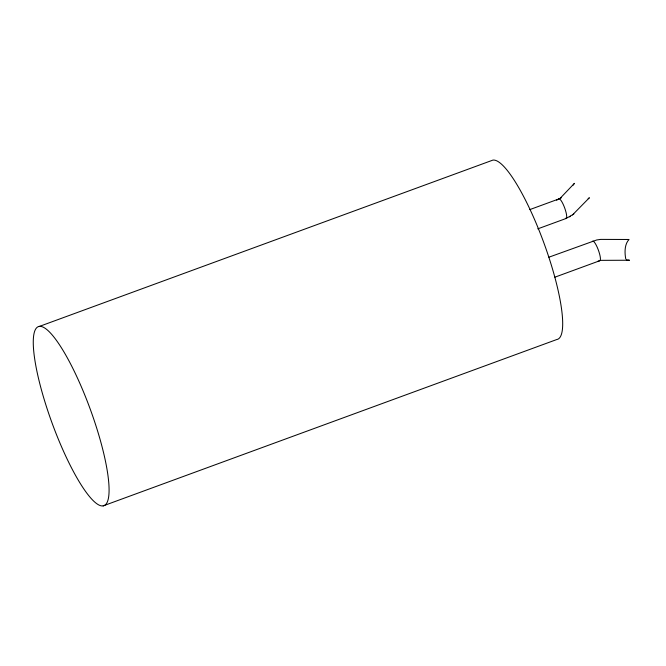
<?xml version="1.0" encoding="UTF-8"?>
<svg xmlns="http://www.w3.org/2000/svg" width="666" height="666" viewBox="0 0 666 666"><rect width="100%" height="100%" fill="white"/><g stroke="black" fill="none" stroke-linecap="round" stroke-linejoin="round"><path stroke-width="1" d="M573.085 185.19L574.425 183.35L559.881 198.585L561.23 197.677L560.256 198.326M572.502 214.927L589.385 197.744L588.153 198.734M556.618 200.191L559.082 198.859L529.811 209.599M537.77 228.863L566.075 218.49L573.851 214.019M569.597 216.891L570.546 216.25M39.269 326.457L492.848 160.123A95.321 20.305 69.9 0 1 545.288 246.803A95.321 20.305 69.9 0 1 556.734 339.543L103.155 505.877A95.321 20.305 69.9 0 1 37.487 373.934A95.321 20.305 69.9 0 1 72.994 368.689A95.321 20.305 69.9 0 1 103.155 505.877M548.892 257.201L596.711 239.968L600.715 239.394L629.045 239.485C624.483 244.164 624.525 252.705 625.774 258.941M554.903 277.181L599.791 260.722A10.423 2.223 69.9 0 0 598.068 249.3A10.423 2.223 69.9 0 0 592.34 241.517M597.843 261.288L599.791 260.722M601.09 260.348L629.478 260.24L627.855 260.048M626.348 259.79L627.039 259.956M558.624 199.284A10.423 2.223 69.9 0 1 564.818 208.341A10.423 2.223 69.9 0 1 565.376 218.24"/></g></svg>
